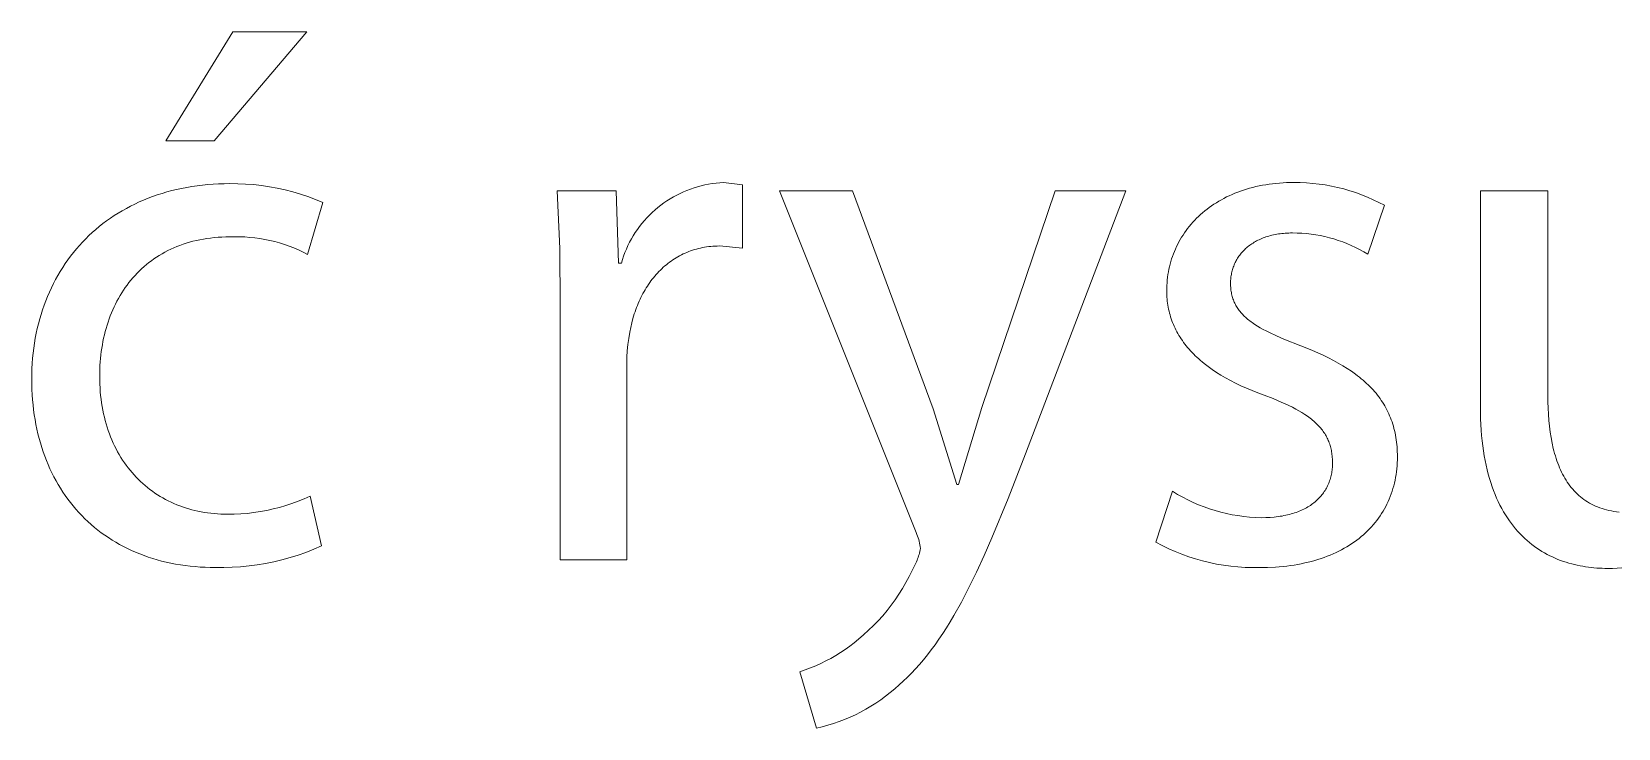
# Model space of a CAD drawing. Header units: millimetres. Extents: x 1102 to 5170, y 19 to 2862.
# Drawn here: x 4186.5 to 4271.3, y 78.7 to 115.9 of the extents above; entities that cross this region are included whole.
import ezdxf

# ---------------------------------------------------------------- set-up
doc = ezdxf.new("R2010")
doc.units = ezdxf.units.MM
doc.header["$MEASUREMENT"] = 0
doc.layers.add('Domyślny', color=7, linetype='Continuous', true_color=0x000000)

msp = doc.modelspace()

# ---------------------------------------------------------------- linework, layer by layer
at = {"layer": 'Domyślny', "color": 18, "lineweight": 15, "true_color": 0x000000}
for p, q in [((4193.663, 110.048), (4197.239, 115.873)), ((4201.195, 115.873), (4196.237, 110.048)), ((4197.239, 115.873), (4201.195, 115.873)), ((4196.237, 110.048), (4193.663, 110.048)), ((4195.332, 107.645), (4195.614, 107.679)), ((4195.614, 107.679), (4195.9, 107.707)), ((4195.9, 107.707), (4196.189, 107.73)), ((4196.189, 107.73), (4196.481, 107.745)), ((4196.481, 107.745), (4196.777, 107.755)), ((4196.777, 107.755), (4197.077, 107.758)), ((4197.077, 107.758), (4197.502, 107.755)), ((4197.502, 107.755), (4197.928, 107.737)), ((4197.928, 107.737), (4198.352, 107.704)), ((4198.352, 107.704), (4198.775, 107.657)), ((4222.274, 107.644), (4222.47, 107.689)), ((4222.47, 107.689), (4222.667, 107.727)), ((4222.667, 107.727), (4222.865, 107.759)), ((4222.865, 107.759), (4223.065, 107.783)), ((4223.065, 107.783), (4223.265, 107.801)), ((4223.265, 107.801), (4223.466, 107.812)), ((4223.466, 107.812), (4224.482, 107.69)), ((4224.482, 107.69), (4224.482, 104.317)), ((4252.261, 107.669), (4252.438, 107.7)), ((4252.438, 107.7), (4252.617, 107.728)), ((4252.617, 107.728), (4252.8, 107.752)), ((4252.8, 107.752), (4252.985, 107.772)), ((4252.985, 107.772), (4253.172, 107.789)), ((4253.172, 107.789), (4253.362, 107.802)), ((4253.362, 107.802), (4253.555, 107.812)), ((4253.555, 107.812), (4253.75, 107.817)), ((4253.75, 107.817), (4253.947, 107.819)), ((4253.947, 107.819), (4254.283, 107.815)), ((4254.283, 107.815), (4254.619, 107.8)), ((4254.619, 107.8), (4254.954, 107.773)), ((4254.954, 107.773), (4255.288, 107.736)), ((4255.288, 107.736), (4255.62, 107.687)), ((4255.62, 107.687), (4255.951, 107.626)), ((4192.238, 106.777), (4192.474, 106.88)), ((4192.474, 106.88), (4192.715, 106.978)), ((4192.715, 106.978), (4192.959, 107.07)), ((4192.959, 107.07), (4193.207, 107.157)), ((4193.207, 107.157), (4193.46, 107.238)), ((4193.46, 107.238), (4193.716, 107.313)), ((4193.716, 107.313), (4193.976, 107.383)), ((4193.976, 107.383), (4194.24, 107.447)), ((4194.24, 107.447), (4194.507, 107.505)), ((4194.507, 107.505), (4194.778, 107.558)), ((4194.778, 107.558), (4195.053, 107.604)), ((4195.053, 107.604), (4195.332, 107.645)), ((4198.775, 107.657), (4199.196, 107.594)), ((4199.196, 107.594), (4199.615, 107.518)), ((4199.615, 107.518), (4200.031, 107.426)), ((4200.031, 107.426), (4200.443, 107.32)), ((4200.443, 107.32), (4200.852, 107.2)), ((4200.852, 107.2), (4201.256, 107.066)), ((4201.256, 107.066), (4201.655, 106.918)), ((4201.655, 106.918), (4202.048, 106.756)), ((4214.711, 104.292), (4214.579, 107.365)), ((4214.579, 107.365), (4217.722, 107.365)), ((4217.722, 107.365), (4217.844, 103.505)), ((4220.276, 106.728), (4220.442, 106.842)), ((4220.442, 106.842), (4220.611, 106.949)), ((4220.611, 106.949), (4220.785, 107.051)), ((4220.785, 107.051), (4220.961, 107.147)), ((4220.961, 107.147), (4221.141, 107.237)), ((4221.141, 107.237), (4221.324, 107.321)), ((4221.324, 107.321), (4221.509, 107.398)), ((4221.509, 107.398), (4221.697, 107.469)), ((4221.697, 107.469), (4221.887, 107.534)), ((4221.887, 107.534), (4222.08, 107.592)), ((4222.08, 107.592), (4222.274, 107.644)), ((4233.726, 89.2), (4226.451, 107.367)), ((4226.451, 107.367), (4230.353, 107.367)), ((4230.353, 107.367), (4234.674, 95.73)), ((4237.275, 95.798), (4241.19, 107.367)), ((4244.97, 107.367), (4239.605, 93.319)), ((4241.19, 107.367), (4244.97, 107.367)), ((4249.932, 106.82), (4250.068, 106.898)), ((4250.068, 106.898), (4250.206, 106.972)), ((4250.206, 106.972), (4250.347, 107.044)), ((4250.347, 107.044), (4250.491, 107.113)), ((4250.491, 107.113), (4250.638, 107.179)), ((4250.638, 107.179), (4250.788, 107.242)), ((4250.788, 107.242), (4250.94, 107.302)), ((4250.94, 107.302), (4251.096, 107.359)), ((4251.096, 107.359), (4251.254, 107.413)), ((4251.254, 107.413), (4251.415, 107.464)), ((4251.415, 107.464), (4251.579, 107.511)), ((4251.579, 107.511), (4251.745, 107.556)), ((4251.745, 107.556), (4251.914, 107.597)), ((4251.914, 107.597), (4252.086, 107.635)), ((4252.086, 107.635), (4252.261, 107.669)), ((4255.951, 107.626), (4256.279, 107.555)), ((4256.279, 107.555), (4256.605, 107.473)), ((4256.605, 107.473), (4256.928, 107.38)), ((4256.928, 107.38), (4257.248, 107.276)), ((4257.248, 107.276), (4257.563, 107.162)), ((4257.563, 107.162), (4257.875, 107.037)), ((4257.875, 107.037), (4258.183, 106.901)), ((4258.183, 106.901), (4258.486, 106.756)), ((4263.909, 95.83), (4263.909, 107.372)), ((4263.909, 107.372), (4267.513, 107.372)), ((4267.513, 107.372), (4267.513, 96.453)), ((4190.7, 105.911), (4190.907, 106.05)), ((4190.907, 106.05), (4191.118, 106.184)), ((4191.118, 106.184), (4191.334, 106.313)), ((4191.334, 106.313), (4191.554, 106.437)), ((4191.554, 106.437), (4191.777, 106.555)), ((4191.777, 106.555), (4192.006, 106.669)), ((4192.006, 106.669), (4192.238, 106.777)), ((4202.048, 106.756), (4201.235, 103.979)), ((4219.37, 105.935), (4219.51, 106.08)), ((4219.51, 106.08), (4219.654, 106.22)), ((4219.654, 106.22), (4219.803, 106.355)), ((4219.803, 106.355), (4219.956, 106.485)), ((4219.956, 106.485), (4220.114, 106.609)), ((4220.114, 106.609), (4220.276, 106.728)), ((4248.744, 105.907), (4248.849, 106.009)), ((4248.849, 106.009), (4248.957, 106.109)), ((4248.957, 106.109), (4249.068, 106.206)), ((4249.068, 106.206), (4249.183, 106.302)), ((4249.183, 106.302), (4249.3, 106.394)), ((4249.3, 106.394), (4249.42, 106.485)), ((4249.42, 106.485), (4249.544, 106.573)), ((4249.544, 106.573), (4249.67, 106.658)), ((4249.67, 106.658), (4249.8, 106.74)), ((4249.8, 106.74), (4249.932, 106.82)), ((4258.783, 106.6), (4257.889, 103.985)), ((4258.486, 106.756), (4258.783, 106.6)), ((4189.554, 104.978), (4189.733, 105.145)), ((4189.733, 105.145), (4189.918, 105.308)), ((4189.918, 105.308), (4190.107, 105.466)), ((4190.107, 105.466), (4190.3, 105.619)), ((4190.3, 105.619), (4190.498, 105.768)), ((4190.498, 105.768), (4190.7, 105.911)), ((4218.644, 104.975), (4218.751, 105.145)), ((4218.751, 105.145), (4218.864, 105.311)), ((4218.864, 105.311), (4218.983, 105.474)), ((4218.983, 105.474), (4219.106, 105.632)), ((4219.106, 105.632), (4219.236, 105.786)), ((4219.236, 105.786), (4219.37, 105.935)), ((4248.019, 105.013), (4248.098, 105.132)), ((4248.098, 105.132), (4248.18, 105.249)), ((4248.18, 105.249), (4248.266, 105.364)), ((4248.266, 105.364), (4248.355, 105.476)), ((4248.355, 105.476), (4248.448, 105.587)), ((4248.448, 105.587), (4248.543, 105.696)), ((4248.543, 105.696), (4248.642, 105.802)), ((4248.642, 105.802), (4248.744, 105.907)), ((4188.882, 104.266), (4189.043, 104.45)), ((4189.043, 104.45), (4189.208, 104.631)), ((4189.208, 104.631), (4189.379, 104.807)), ((4189.379, 104.807), (4189.554, 104.978)), ((4194.082, 104.327), (4193.922, 104.254)), ((4194.245, 104.395), (4194.082, 104.327)), ((4194.412, 104.46), (4194.245, 104.395)), ((4194.582, 104.521), (4194.412, 104.46)), ((4194.755, 104.578), (4194.582, 104.521)), ((4194.931, 104.63), (4194.755, 104.578)), ((4195.111, 104.678), (4194.931, 104.63)), ((4195.293, 104.722), (4195.111, 104.678)), ((4195.479, 104.762), (4195.293, 104.722)), ((4195.668, 104.797), (4195.479, 104.762)), ((4195.86, 104.827), (4195.668, 104.797)), ((4196.055, 104.853), (4195.86, 104.827)), ((4196.253, 104.875), (4196.055, 104.853)), ((4196.454, 104.892), (4196.253, 104.875)), ((4196.659, 104.904), (4196.454, 104.892)), ((4196.866, 104.911), (4196.659, 104.904)), ((4197.077, 104.913), (4196.866, 104.911)), ((4197.346, 104.92), (4197.077, 104.913)), ((4197.616, 104.919), (4197.346, 104.92)), ((4197.885, 104.908), (4197.616, 104.919)), ((4198.154, 104.888), (4197.885, 104.908)), ((4198.422, 104.86), (4198.154, 104.888)), ((4198.689, 104.823), (4198.422, 104.86)), ((4198.954, 104.777), (4198.689, 104.823)), ((4199.218, 104.722), (4198.954, 104.777)), ((4199.48, 104.659), (4199.218, 104.722)), ((4199.74, 104.587), (4199.48, 104.659)), ((4199.997, 104.506), (4199.74, 104.587)), ((4200.251, 104.417), (4199.997, 104.506)), ((4200.503, 104.32), (4200.251, 104.417)), ((4200.751, 104.214), (4200.503, 104.32)), ((4214.742, 101.215), (4214.711, 104.292)), ((4218.275, 104.261), (4218.358, 104.444)), ((4218.358, 104.444), (4218.447, 104.625)), ((4218.447, 104.625), (4218.543, 104.801)), ((4218.543, 104.801), (4218.644, 104.975)), ((4222.124, 104.291), (4222.017, 104.263)), ((4222.231, 104.316), (4222.124, 104.291)), ((4222.339, 104.339), (4222.231, 104.316)), ((4222.449, 104.359), (4222.339, 104.339)), ((4222.56, 104.377), (4222.449, 104.359)), ((4222.672, 104.391), (4222.56, 104.377)), ((4222.785, 104.404), (4222.672, 104.391)), ((4222.899, 104.413), (4222.785, 104.404)), ((4223.015, 104.42), (4222.899, 104.413)), ((4223.131, 104.424), (4223.015, 104.42)), ((4223.249, 104.426), (4223.131, 104.424)), ((4224.482, 104.317), (4223.249, 104.426)), ((4247.613, 104.264), (4247.672, 104.393)), ((4247.672, 104.393), (4247.735, 104.521)), ((4247.735, 104.521), (4247.801, 104.647)), ((4247.801, 104.647), (4247.87, 104.771)), ((4247.87, 104.771), (4247.943, 104.893)), ((4247.943, 104.893), (4248.019, 105.013)), ((4251.364, 104.285), (4251.314, 104.237)), ((4251.416, 104.331), (4251.364, 104.285)), ((4251.469, 104.376), (4251.416, 104.331)), ((4251.524, 104.42), (4251.469, 104.376)), ((4251.58, 104.463), (4251.524, 104.42)), ((4251.638, 104.505), (4251.58, 104.463)), ((4251.698, 104.546), (4251.638, 104.505)), ((4251.759, 104.585), (4251.698, 104.546)), ((4251.821, 104.623), (4251.759, 104.585)), ((4251.885, 104.66), (4251.821, 104.623)), ((4251.951, 104.696), (4251.885, 104.66)), ((4252.018, 104.731), (4251.951, 104.696)), ((4252.087, 104.764), (4252.018, 104.731)), ((4252.157, 104.796), (4252.087, 104.764)), ((4252.228, 104.826), (4252.157, 104.796)), ((4252.302, 104.856), (4252.228, 104.826)), ((4252.376, 104.884), (4252.302, 104.856)), ((4252.452, 104.91), (4252.376, 104.884)), ((4252.53, 104.935), (4252.452, 104.91)), ((4252.609, 104.959), (4252.53, 104.935)), ((4252.689, 104.981), (4252.609, 104.959)), ((4252.771, 105.001), (4252.689, 104.981)), ((4252.854, 105.02), (4252.771, 105.001)), ((4252.939, 105.038), (4252.854, 105.02)), ((4253.026, 105.054), (4252.939, 105.038)), ((4253.113, 105.068), (4253.026, 105.054)), ((4253.202, 105.081), (4253.113, 105.068)), ((4253.293, 105.092), (4253.202, 105.081)), ((4253.385, 105.101), (4253.293, 105.092)), ((4253.478, 105.109), (4253.385, 105.101)), ((4253.573, 105.115), (4253.478, 105.109)), ((4253.669, 105.12), (4253.573, 105.115)), ((4253.767, 105.122), (4253.669, 105.12)), ((4253.866, 105.123), (4253.767, 105.122)), ((4254.115, 105.12), (4253.866, 105.123)), ((4254.364, 105.109), (4254.115, 105.12)), ((4254.612, 105.09), (4254.364, 105.109)), ((4254.86, 105.062), (4254.612, 105.09)), ((4255.107, 105.026), (4254.86, 105.062)), ((4255.352, 104.982), (4255.107, 105.026)), ((4255.596, 104.93), (4255.352, 104.982)), ((4255.838, 104.87), (4255.596, 104.93)), ((4256.077, 104.803), (4255.838, 104.87)), ((4256.315, 104.727), (4256.077, 104.803)), ((4256.55, 104.644), (4256.315, 104.727)), ((4256.781, 104.552), (4256.55, 104.644)), ((4257.01, 104.454), (4256.781, 104.552)), ((4257.236, 104.348), (4257.01, 104.454)), ((4257.457, 104.234), (4257.236, 104.348)), ((4188.151, 103.279), (4188.287, 103.485)), ((4188.287, 103.485), (4188.429, 103.686)), ((4188.429, 103.686), (4188.575, 103.883)), ((4188.575, 103.883), (4188.726, 104.077)), ((4188.726, 104.077), (4188.882, 104.266)), ((4192.755, 103.537), (4192.624, 103.431)), ((4192.889, 103.639), (4192.755, 103.537)), ((4193.027, 103.738), (4192.889, 103.639)), ((4193.168, 103.833), (4193.027, 103.738)), ((4193.312, 103.924), (4193.168, 103.833)), ((4193.46, 104.012), (4193.312, 103.924)), ((4193.611, 104.097), (4193.46, 104.012)), ((4193.764, 104.177), (4193.611, 104.097)), ((4193.922, 104.254), (4193.764, 104.177)), ((4200.995, 104.1), (4200.751, 104.214)), ((4201.235, 103.979), (4200.995, 104.1)), ((4217.844, 103.505), (4218.006, 103.505)), ((4218.006, 103.505), (4218.064, 103.697)), ((4218.064, 103.697), (4218.128, 103.888)), ((4218.128, 103.888), (4218.198, 104.076)), ((4218.198, 104.076), (4218.275, 104.261)), ((4220.493, 103.494), (4220.41, 103.427)), ((4220.578, 103.559), (4220.493, 103.494)), ((4220.665, 103.622), (4220.578, 103.559)), ((4220.753, 103.683), (4220.665, 103.622)), ((4220.842, 103.741), (4220.753, 103.683)), ((4220.933, 103.797), (4220.842, 103.741)), ((4221.025, 103.851), (4220.933, 103.797)), ((4221.118, 103.903), (4221.025, 103.851)), ((4221.213, 103.953), (4221.118, 103.903)), ((4221.309, 104), (4221.213, 103.953)), ((4221.407, 104.045), (4221.309, 104)), ((4221.505, 104.087), (4221.407, 104.045)), ((4221.605, 104.127), (4221.505, 104.087)), ((4221.706, 104.165), (4221.605, 104.127)), ((4221.809, 104.2), (4221.706, 104.165)), ((4221.913, 104.233), (4221.809, 104.2)), ((4222.017, 104.263), (4221.913, 104.233)), ((4247.296, 103.321), (4247.331, 103.459)), ((4247.331, 103.459), (4247.369, 103.597)), ((4247.369, 103.597), (4247.411, 103.733)), ((4247.411, 103.733), (4247.456, 103.868)), ((4247.456, 103.868), (4247.505, 104.002)), ((4247.505, 104.002), (4247.557, 104.134)), ((4247.557, 104.134), (4247.613, 104.264)), ((4250.778, 103.477), (4250.752, 103.417)), ((4250.806, 103.537), (4250.778, 103.477)), ((4250.835, 103.596), (4250.806, 103.537)), ((4250.866, 103.654), (4250.835, 103.596)), ((4250.899, 103.711), (4250.866, 103.654)), ((4250.933, 103.768), (4250.899, 103.711)), ((4250.969, 103.824), (4250.933, 103.768)), ((4251.006, 103.879), (4250.969, 103.824)), ((4251.046, 103.933), (4251.006, 103.879)), ((4251.086, 103.986), (4251.046, 103.933)), ((4251.129, 104.038), (4251.086, 103.986)), ((4251.173, 104.089), (4251.129, 104.038)), ((4251.218, 104.14), (4251.173, 104.089)), ((4251.265, 104.189), (4251.218, 104.14)), ((4251.314, 104.237), (4251.265, 104.189)), ((4257.675, 104.113), (4257.457, 104.234)), ((4257.889, 103.985), (4257.675, 104.113)), ((4187.657, 102.419), (4187.773, 102.64)), ((4187.773, 102.64), (4187.894, 102.857)), ((4187.894, 102.857), (4188.02, 103.07)), ((4188.02, 103.07), (4188.151, 103.279)), ((4191.797, 102.601), (4191.692, 102.47)), ((4191.905, 102.729), (4191.797, 102.601)), ((4192.017, 102.854), (4191.905, 102.729)), ((4192.131, 102.976), (4192.017, 102.854)), ((4192.25, 103.094), (4192.131, 102.976)), ((4192.371, 103.21), (4192.25, 103.094)), ((4192.496, 103.322), (4192.371, 103.21)), ((4192.624, 103.431), (4192.496, 103.322)), ((4219.653, 102.647), (4219.586, 102.558)), ((4219.722, 102.733), (4219.653, 102.647)), ((4219.793, 102.818), (4219.722, 102.733)), ((4219.864, 102.901), (4219.793, 102.818)), ((4219.938, 102.982), (4219.864, 102.901)), ((4220.013, 103.062), (4219.938, 102.982)), ((4220.089, 103.139), (4220.013, 103.062)), ((4220.167, 103.214), (4220.089, 103.139)), ((4220.246, 103.287), (4220.167, 103.214)), ((4220.327, 103.358), (4220.246, 103.287)), ((4220.41, 103.427), (4220.327, 103.358)), ((4247.164, 102.463), (4247.177, 102.609)), ((4247.177, 102.609), (4247.193, 102.753)), ((4247.193, 102.753), (4247.214, 102.897)), ((4247.214, 102.897), (4247.237, 103.039)), ((4247.237, 103.039), (4247.265, 103.18)), ((4247.265, 103.18), (4247.296, 103.321)), ((4250.568, 102.645), (4250.564, 102.577)), ((4250.574, 102.712), (4250.568, 102.645)), ((4250.582, 102.779), (4250.574, 102.712)), ((4250.591, 102.845), (4250.582, 102.779)), ((4250.603, 102.911), (4250.591, 102.845)), ((4250.615, 102.976), (4250.603, 102.911)), ((4250.63, 103.041), (4250.615, 102.976)), ((4250.646, 103.105), (4250.63, 103.041)), ((4250.664, 103.169), (4250.646, 103.105)), ((4250.683, 103.232), (4250.664, 103.169)), ((4250.704, 103.294), (4250.683, 103.232)), ((4250.727, 103.356), (4250.704, 103.294)), ((4250.752, 103.417), (4250.727, 103.356)), ((4187.341, 101.735), (4187.441, 101.967)), ((4187.441, 101.967), (4187.547, 102.195)), ((4187.547, 102.195), (4187.657, 102.419)), ((4191.218, 101.774), (4191.133, 101.627)), ((4191.306, 101.919), (4191.218, 101.774)), ((4191.397, 102.061), (4191.306, 101.919)), ((4191.492, 102.2), (4191.397, 102.061)), ((4191.591, 102.337), (4191.492, 102.2)), ((4191.692, 102.47), (4191.591, 102.337)), ((4219.107, 101.786), (4219.054, 101.682)), ((4219.161, 101.889), (4219.107, 101.786)), ((4219.217, 101.99), (4219.161, 101.889)), ((4219.274, 102.089), (4219.217, 101.99)), ((4219.333, 102.186), (4219.274, 102.089)), ((4219.394, 102.282), (4219.333, 102.186)), ((4219.457, 102.376), (4219.394, 102.282)), ((4219.521, 102.468), (4219.457, 102.376)), ((4219.586, 102.558), (4219.521, 102.468)), ((4247.147, 102.021), (4247.149, 102.169)), ((4247.148, 101.911), (4247.147, 102.021)), ((4247.152, 101.801), (4247.148, 101.911)), ((4247.149, 102.169), (4247.154, 102.317)), ((4247.158, 101.692), (4247.152, 101.801)), ((4247.154, 102.317), (4247.164, 102.463)), ((4250.564, 102.577), (4250.561, 102.509)), ((4250.561, 102.509), (4250.561, 102.441)), ((4250.561, 102.441), (4250.561, 102.365)), ((4250.561, 102.365), (4250.564, 102.29)), ((4250.564, 102.29), (4250.568, 102.216)), ((4250.568, 102.216), (4250.574, 102.144)), ((4250.574, 102.144), (4250.582, 102.073)), ((4250.582, 102.073), (4250.592, 102.003)), ((4250.592, 102.003), (4250.603, 101.934)), ((4250.603, 101.934), (4250.616, 101.867)), ((4250.616, 101.867), (4250.631, 101.8)), ((4250.631, 101.8), (4250.648, 101.735)), ((4186.995, 100.775), (4187.074, 101.02)), ((4187.074, 101.02), (4187.158, 101.262)), ((4187.158, 101.262), (4187.247, 101.5)), ((4187.247, 101.5), (4187.341, 101.735)), ((4190.828, 101.014), (4190.76, 100.855)), ((4190.899, 101.171), (4190.828, 101.014)), ((4190.974, 101.325), (4190.899, 101.171)), ((4191.052, 101.478), (4190.974, 101.325)), ((4191.133, 101.627), (4191.052, 101.478)), ((4214.742, 87.655), (4214.742, 101.215)), ((4218.735, 100.912), (4218.696, 100.796)), ((4218.775, 101.026), (4218.735, 100.912)), ((4218.817, 101.139), (4218.775, 101.026)), ((4218.861, 101.251), (4218.817, 101.139)), ((4218.907, 101.361), (4218.861, 101.251)), ((4218.954, 101.47), (4218.907, 101.361)), ((4219.003, 101.577), (4218.954, 101.47)), ((4219.054, 101.682), (4219.003, 101.577)), ((4247.166, 101.584), (4247.158, 101.692)), ((4247.177, 101.476), (4247.166, 101.584)), ((4247.191, 101.369), (4247.177, 101.476)), ((4247.207, 101.263), (4247.191, 101.369)), ((4247.225, 101.157), (4247.207, 101.263)), ((4247.246, 101.052), (4247.225, 101.157)), ((4247.27, 100.947), (4247.246, 101.052)), ((4247.295, 100.843), (4247.27, 100.947)), ((4250.648, 101.735), (4250.666, 101.67)), ((4250.666, 101.67), (4250.686, 101.607)), ((4250.686, 101.607), (4250.708, 101.545)), ((4250.708, 101.545), (4250.732, 101.484)), ((4250.732, 101.484), (4250.758, 101.423)), ((4250.758, 101.423), (4250.785, 101.364)), ((4250.785, 101.364), (4250.814, 101.305)), ((4250.814, 101.305), (4250.845, 101.248)), ((4250.845, 101.248), (4250.878, 101.191)), ((4250.878, 101.191), (4250.912, 101.135)), ((4250.912, 101.135), (4250.949, 101.08)), ((4250.949, 101.08), (4250.987, 101.026)), ((4250.987, 101.026), (4251.027, 100.972)), ((4251.027, 100.972), (4251.069, 100.919)), ((4251.069, 100.919), (4251.113, 100.867)), ((4186.794, 100.02), (4186.856, 100.274)), ((4186.856, 100.274), (4186.923, 100.526)), ((4186.923, 100.526), (4186.995, 100.775)), ((4190.523, 100.196), (4190.472, 100.027)), ((4190.577, 100.364), (4190.523, 100.196)), ((4190.634, 100.53), (4190.577, 100.364)), ((4190.695, 100.693), (4190.634, 100.53)), ((4190.76, 100.855), (4190.695, 100.693)), ((4218.503, 100.071), (4218.453, 99.82)), ((4218.56, 100.318), (4218.503, 100.071)), ((4218.624, 100.559), (4218.56, 100.318)), ((4218.696, 100.796), (4218.624, 100.559)), ((4247.324, 100.74), (4247.295, 100.843)), ((4247.355, 100.637), (4247.324, 100.74)), ((4247.388, 100.536), (4247.355, 100.637)), ((4247.424, 100.434), (4247.388, 100.536)), ((4247.462, 100.334), (4247.424, 100.434)), ((4247.503, 100.234), (4247.462, 100.334)), ((4247.547, 100.135), (4247.503, 100.234)), ((4247.593, 100.037), (4247.547, 100.135)), ((4251.113, 100.867), (4251.159, 100.816)), ((4251.159, 100.816), (4251.206, 100.765)), ((4251.206, 100.765), (4251.255, 100.714)), ((4251.255, 100.714), (4251.307, 100.665)), ((4251.307, 100.665), (4251.36, 100.616)), ((4251.36, 100.616), (4251.415, 100.567)), ((4251.415, 100.567), (4251.472, 100.519)), ((4251.472, 100.519), (4251.53, 100.472)), ((4251.53, 100.472), (4251.591, 100.425)), ((4251.591, 100.425), (4251.653, 100.378)), ((4251.653, 100.378), (4251.718, 100.332)), ((4251.718, 100.332), (4251.852, 100.24)), ((4251.852, 100.24), (4251.995, 100.15)), ((4251.995, 100.15), (4252.144, 100.061)), ((4252.144, 100.061), (4252.302, 99.973)), ((4186.605, 98.971), (4186.643, 99.237)), ((4186.643, 99.237), (4186.688, 99.501)), ((4186.688, 99.501), (4186.738, 99.762)), ((4186.738, 99.762), (4186.794, 100.02)), ((4190.303, 99.329), (4190.27, 99.151)), ((4190.34, 99.506), (4190.303, 99.329)), ((4190.381, 99.682), (4190.34, 99.506)), ((4190.425, 99.855), (4190.381, 99.682)), ((4190.472, 100.027), (4190.425, 99.855)), ((4218.398, 99.489), (4218.355, 99.157)), ((4218.453, 99.82), (4218.398, 99.489)), ((4247.641, 99.939), (4247.593, 100.037)), ((4247.692, 99.842), (4247.641, 99.939)), ((4247.746, 99.746), (4247.692, 99.842)), ((4247.802, 99.651), (4247.746, 99.746)), ((4247.86, 99.556), (4247.802, 99.651)), ((4247.922, 99.462), (4247.86, 99.556)), ((4247.985, 99.369), (4247.922, 99.462)), ((4248.052, 99.276), (4247.985, 99.369)), ((4248.121, 99.185), (4248.052, 99.276)), ((4252.302, 99.973), (4252.468, 99.886)), ((4252.468, 99.886), (4252.641, 99.799)), ((4252.641, 99.799), (4253.011, 99.626)), ((4253.011, 99.626), (4253.413, 99.452)), ((4253.413, 99.452), (4254.313, 99.095)), ((4186.524, 98.154), (4186.545, 98.429)), ((4186.545, 98.429), (4186.572, 98.701)), ((4186.572, 98.701), (4186.605, 98.971)), ((4190.171, 98.42), (4190.155, 98.234)), ((4190.191, 98.605), (4190.171, 98.42)), ((4190.214, 98.788), (4190.191, 98.605)), ((4190.24, 98.97), (4190.214, 98.788)), ((4190.27, 99.151), (4190.24, 98.97)), ((4218.301, 98.489), (4218.291, 98.154)), ((4218.322, 98.823), (4218.301, 98.489)), ((4218.355, 99.157), (4218.322, 98.823)), ((4248.192, 99.094), (4248.121, 99.185)), ((4248.266, 99.004), (4248.192, 99.094)), ((4248.343, 98.914), (4248.266, 99.004)), ((4248.422, 98.826), (4248.343, 98.914)), ((4248.504, 98.738), (4248.422, 98.826)), ((4248.588, 98.651), (4248.504, 98.738)), ((4248.675, 98.565), (4248.588, 98.651)), ((4248.765, 98.48), (4248.675, 98.565)), ((4248.857, 98.395), (4248.765, 98.48)), ((4248.952, 98.312), (4248.857, 98.395)), ((4254.313, 99.095), (4254.628, 98.972)), ((4254.628, 98.972), (4254.934, 98.846)), ((4254.934, 98.846), (4255.229, 98.718)), ((4255.229, 98.718), (4255.515, 98.587)), ((4255.515, 98.587), (4255.791, 98.453)), ((4255.791, 98.453), (4256.057, 98.315)), ((4186.497, 97.314), (4186.5, 97.596)), ((4186.5, 97.596), (4186.509, 97.876)), ((4186.509, 97.876), (4186.524, 98.154)), ((4190.129, 97.667), (4190.127, 97.476)), ((4190.134, 97.857), (4190.129, 97.667)), ((4190.143, 98.046), (4190.134, 97.857)), ((4190.155, 98.234), (4190.143, 98.046)), ((4218.291, 98.154), (4218.291, 87.655)), ((4249.049, 98.229), (4248.952, 98.312)), ((4249.149, 98.147), (4249.049, 98.229)), ((4249.357, 97.986), (4249.149, 98.147)), ((4249.575, 97.828), (4249.357, 97.986)), ((4249.805, 97.674), (4249.575, 97.828)), ((4250.044, 97.523), (4249.805, 97.674)), ((4250.295, 97.376), (4250.044, 97.523)), ((4256.057, 98.315), (4256.313, 98.175)), ((4256.313, 98.175), (4256.56, 98.031)), ((4256.56, 98.031), (4256.796, 97.883)), ((4256.796, 97.883), (4257.023, 97.732)), ((4257.023, 97.732), (4257.239, 97.577)), ((4257.239, 97.577), (4257.344, 97.498)), ((4257.344, 97.498), (4257.446, 97.418)), ((4186.499, 97.033), (4186.497, 97.314)), ((4186.508, 96.754), (4186.499, 97.033)), ((4186.522, 96.479), (4186.508, 96.754)), ((4190.127, 97.476), (4190.129, 97.263)), ((4190.129, 97.263), (4190.136, 97.053)), ((4190.136, 97.053), (4190.146, 96.846)), ((4190.146, 96.846), (4190.161, 96.641)), ((4250.556, 97.233), (4250.295, 97.376)), ((4250.827, 97.093), (4250.556, 97.233)), ((4251.11, 96.958), (4250.827, 97.093)), ((4251.403, 96.826), (4251.11, 96.958)), ((4251.708, 96.698), (4251.403, 96.826)), ((4252.023, 96.574), (4251.708, 96.698)), ((4257.446, 97.418), (4257.546, 97.337)), ((4257.546, 97.337), (4257.643, 97.254)), ((4257.643, 97.254), (4257.738, 97.171)), ((4257.738, 97.171), (4257.83, 97.087)), ((4257.83, 97.087), (4257.92, 97.001)), ((4257.92, 97.001), (4258.007, 96.915)), ((4258.007, 96.915), (4258.092, 96.827)), ((4258.092, 96.827), (4258.174, 96.738)), ((4258.174, 96.738), (4258.254, 96.648)), ((4186.541, 96.207), (4186.522, 96.479)), ((4186.566, 95.938), (4186.541, 96.207)), ((4186.597, 95.672), (4186.566, 95.938)), ((4190.161, 96.641), (4190.18, 96.439)), ((4190.18, 96.439), (4190.203, 96.239)), ((4190.203, 96.239), (4190.23, 96.042)), ((4190.23, 96.042), (4190.261, 95.848)), ((4190.261, 95.848), (4190.295, 95.657)), ((4252.349, 96.453), (4252.023, 96.574)), ((4252.827, 96.271), (4252.349, 96.453)), ((4253.268, 96.087), (4252.827, 96.271)), ((4253.475, 95.995), (4253.268, 96.087)), ((4253.672, 95.902), (4253.475, 95.995)), ((4253.861, 95.809), (4253.672, 95.902)), ((4254.04, 95.715), (4253.861, 95.809)), ((4258.254, 96.648), (4258.331, 96.556)), ((4258.331, 96.556), (4258.405, 96.464)), ((4258.405, 96.464), (4258.478, 96.37)), ((4258.478, 96.37), (4258.547, 96.275)), ((4258.547, 96.275), (4258.615, 96.179)), ((4258.615, 96.179), (4258.679, 96.081)), ((4258.679, 96.081), (4258.741, 95.982)), ((4258.741, 95.982), (4258.801, 95.882)), ((4258.801, 95.882), (4258.858, 95.78)), ((4263.92, 95.198), (4263.909, 95.83)), ((4267.513, 96.453), (4267.516, 96.106)), ((4267.516, 96.106), (4267.527, 95.767)), ((4186.633, 95.41), (4186.597, 95.672)), ((4186.674, 95.15), (4186.633, 95.41)), ((4186.721, 94.894), (4186.674, 95.15)), ((4190.295, 95.657), (4190.334, 95.468)), ((4190.334, 95.468), (4190.377, 95.283)), ((4190.377, 95.283), (4190.423, 95.1)), ((4190.423, 95.1), (4190.473, 94.92)), ((4234.674, 95.73), (4235.934, 91.68)), ((4236.015, 91.68), (4237.275, 95.798)), ((4254.211, 95.619), (4254.04, 95.715)), ((4254.374, 95.523), (4254.211, 95.619)), ((4254.527, 95.425), (4254.374, 95.523)), ((4254.673, 95.326), (4254.527, 95.425)), ((4254.742, 95.276), (4254.673, 95.326)), ((4254.81, 95.225), (4254.742, 95.276)), ((4254.876, 95.174), (4254.81, 95.225)), ((4254.939, 95.123), (4254.876, 95.174)), ((4255.001, 95.071), (4254.939, 95.123)), ((4255.06, 95.019), (4255.001, 95.071)), ((4255.118, 94.966), (4255.06, 95.019)), ((4255.173, 94.912), (4255.118, 94.966)), ((4258.858, 95.78), (4258.913, 95.677)), ((4258.913, 95.677), (4258.965, 95.572)), ((4258.965, 95.572), (4259.014, 95.467)), ((4259.014, 95.467), (4259.061, 95.359)), ((4259.061, 95.359), (4259.106, 95.25)), ((4259.106, 95.25), (4259.148, 95.14)), ((4259.148, 95.14), (4259.187, 95.029)), ((4259.187, 95.029), (4259.224, 94.915)), ((4263.934, 94.893), (4263.92, 95.198)), ((4267.527, 95.767), (4267.544, 95.435)), ((4267.544, 95.435), (4267.568, 95.11)), ((4267.568, 95.11), (4267.6, 94.794)), ((4186.773, 94.642), (4186.721, 94.894)), ((4186.83, 94.392), (4186.773, 94.642)), ((4186.892, 94.146), (4186.83, 94.392)), ((4186.96, 93.904), (4186.892, 94.146)), ((4190.473, 94.92), (4190.527, 94.742)), ((4190.527, 94.742), (4190.584, 94.568)), ((4190.584, 94.568), (4190.646, 94.397)), ((4190.646, 94.397), (4190.71, 94.228)), ((4190.71, 94.228), (4190.778, 94.063)), ((4255.227, 94.859), (4255.173, 94.912)), ((4255.279, 94.804), (4255.227, 94.859)), ((4255.328, 94.749), (4255.279, 94.804)), ((4255.376, 94.693), (4255.328, 94.749)), ((4255.422, 94.637), (4255.376, 94.693)), ((4255.466, 94.58), (4255.422, 94.637)), ((4255.509, 94.523), (4255.466, 94.58)), ((4255.549, 94.465), (4255.509, 94.523)), ((4255.588, 94.406), (4255.549, 94.465)), ((4255.625, 94.346), (4255.588, 94.406)), ((4255.66, 94.286), (4255.625, 94.346)), ((4255.693, 94.225), (4255.66, 94.286)), ((4255.724, 94.163), (4255.693, 94.225)), ((4255.754, 94.101), (4255.724, 94.163)), ((4259.224, 94.915), (4259.259, 94.801)), ((4259.259, 94.801), (4259.291, 94.684)), ((4259.291, 94.684), (4259.32, 94.566)), ((4259.32, 94.566), (4259.347, 94.447)), ((4259.347, 94.447), (4259.371, 94.326)), ((4259.371, 94.326), (4259.393, 94.203)), ((4259.393, 94.203), (4259.412, 94.079)), ((4263.952, 94.595), (4263.934, 94.893)), ((4263.975, 94.304), (4263.952, 94.595)), ((4264.004, 94.021), (4263.975, 94.304)), ((4267.6, 94.794), (4267.639, 94.486)), ((4267.639, 94.486), (4267.686, 94.187)), ((4267.686, 94.187), (4267.742, 93.896)), ((4187.032, 93.665), (4186.96, 93.904)), ((4187.11, 93.429), (4187.032, 93.665)), ((4187.193, 93.198), (4187.11, 93.429)), ((4190.778, 94.063), (4190.85, 93.9)), ((4190.85, 93.9), (4190.925, 93.741)), ((4190.925, 93.741), (4191.004, 93.585)), ((4191.004, 93.585), (4191.086, 93.431)), ((4191.086, 93.431), (4191.171, 93.281)), ((4191.171, 93.281), (4191.259, 93.134)), ((4239.605, 93.319), (4238.676, 90.934)), ((4255.782, 94.037), (4255.754, 94.101)), ((4255.808, 93.973), (4255.782, 94.037)), ((4255.833, 93.908), (4255.808, 93.973)), ((4255.856, 93.842), (4255.833, 93.908)), ((4255.877, 93.776), (4255.856, 93.842)), ((4255.896, 93.708), (4255.877, 93.776)), ((4255.914, 93.64), (4255.896, 93.708)), ((4255.93, 93.57), (4255.914, 93.64)), ((4255.945, 93.5), (4255.93, 93.57)), ((4255.958, 93.429), (4255.945, 93.5)), ((4255.969, 93.357), (4255.958, 93.429)), ((4255.979, 93.284), (4255.969, 93.357)), ((4255.988, 93.209), (4255.979, 93.284)), ((4259.412, 94.079), (4259.428, 93.953)), ((4259.428, 93.953), (4259.442, 93.825)), ((4259.442, 93.825), (4259.454, 93.696)), ((4259.454, 93.696), (4259.463, 93.565)), ((4259.463, 93.565), (4259.469, 93.432)), ((4259.469, 93.432), (4259.473, 93.298)), ((4259.473, 93.298), (4259.474, 93.162)), ((4264.037, 93.745), (4264.004, 94.021)), ((4264.075, 93.476), (4264.037, 93.745)), ((4264.118, 93.214), (4264.075, 93.476)), ((4267.742, 93.896), (4267.805, 93.614)), ((4267.805, 93.614), (4267.839, 93.477)), ((4267.839, 93.477), (4267.876, 93.342)), ((4267.876, 93.342), (4267.915, 93.209)), ((4187.281, 92.97), (4187.193, 93.198)), ((4187.374, 92.745), (4187.281, 92.97)), ((4187.471, 92.525), (4187.374, 92.745)), ((4187.574, 92.308), (4187.471, 92.525)), ((4191.259, 93.134), (4191.351, 92.99)), ((4191.351, 92.99), (4191.446, 92.849)), ((4191.446, 92.849), (4191.544, 92.712)), ((4191.544, 92.712), (4191.645, 92.577)), ((4191.645, 92.577), (4191.749, 92.446)), ((4191.749, 92.446), (4191.856, 92.318)), ((4255.974, 92.375), (4255.984, 92.449)), ((4255.984, 92.449), (4255.992, 92.522)), ((4255.994, 93.134), (4255.988, 93.209)), ((4255.992, 92.522), (4255.998, 92.597)), ((4256, 93.058), (4255.994, 93.134)), ((4255.998, 92.597), (4256.003, 92.672)), ((4256.003, 92.981), (4256, 93.058)), ((4256.006, 92.902), (4256.003, 92.981)), ((4256.003, 92.672), (4256.005, 92.747)), ((4256.005, 92.747), (4256.006, 92.823)), ((4256.006, 92.823), (4256.006, 92.902)), ((4259.443, 92.524), (4259.425, 92.368)), ((4259.457, 92.681), (4259.443, 92.524)), ((4259.466, 92.839), (4259.457, 92.681)), ((4259.472, 93), (4259.466, 92.839)), ((4259.474, 93.162), (4259.472, 93)), ((4264.165, 92.959), (4264.118, 93.214)), ((4264.216, 92.71), (4264.165, 92.959)), ((4264.272, 92.468), (4264.216, 92.71)), ((4264.333, 92.233), (4264.272, 92.468)), ((4267.915, 93.209), (4267.956, 93.079)), ((4267.956, 93.079), (4267.999, 92.951)), ((4267.999, 92.951), (4268.044, 92.826)), ((4268.044, 92.826), (4268.092, 92.703)), ((4268.092, 92.703), (4268.142, 92.583)), ((4268.142, 92.583), (4268.194, 92.465)), ((4268.194, 92.465), (4268.248, 92.35)), ((4187.681, 92.095), (4187.574, 92.308)), ((4187.794, 91.886), (4187.681, 92.095)), ((4187.911, 91.681), (4187.794, 91.886)), ((4188.033, 91.48), (4187.911, 91.681)), ((4191.856, 92.318), (4191.967, 92.194)), ((4191.967, 92.194), (4192.08, 92.073)), ((4192.08, 92.073), (4192.195, 91.955)), ((4192.195, 91.955), (4192.314, 91.84)), ((4192.314, 91.84), (4192.436, 91.729)), ((4192.436, 91.729), (4192.56, 91.622)), ((4192.56, 91.622), (4192.687, 91.517)), ((4235.934, 91.68), (4236.015, 91.68)), ((4255.714, 91.553), (4255.745, 91.617)), ((4255.745, 91.617), (4255.775, 91.682)), ((4255.775, 91.682), (4255.803, 91.748)), ((4255.803, 91.748), (4255.83, 91.815)), ((4255.83, 91.815), (4255.854, 91.882)), ((4255.854, 91.882), (4255.877, 91.95)), ((4255.877, 91.95), (4255.898, 92.02)), ((4255.898, 92.02), (4255.916, 92.089)), ((4255.916, 92.089), (4255.934, 92.16)), ((4255.934, 92.16), (4255.949, 92.231)), ((4255.949, 92.231), (4255.962, 92.303)), ((4255.962, 92.303), (4255.974, 92.375)), ((4259.28, 91.616), (4259.239, 91.471)), ((4259.316, 91.763), (4259.28, 91.616)), ((4259.349, 91.912), (4259.316, 91.763)), ((4259.378, 92.062), (4259.349, 91.912)), ((4259.404, 92.214), (4259.378, 92.062)), ((4259.425, 92.368), (4259.404, 92.214)), ((4264.397, 92.005), (4264.333, 92.233)), ((4264.465, 91.783), (4264.397, 92.005)), ((4264.538, 91.567), (4264.465, 91.783)), ((4264.614, 91.358), (4264.538, 91.567)), ((4268.248, 92.35), (4268.305, 92.237)), ((4268.305, 92.237), (4268.363, 92.127)), ((4268.363, 92.127), (4268.425, 92.02)), ((4268.425, 92.02), (4268.488, 91.915)), ((4268.488, 91.915), (4268.554, 91.813)), ((4268.554, 91.813), (4268.623, 91.714)), ((4268.623, 91.714), (4268.693, 91.618)), ((4268.693, 91.618), (4268.767, 91.525)), ((4188.159, 91.283), (4188.033, 91.48)), ((4188.29, 91.09), (4188.159, 91.283)), ((4188.426, 90.901), (4188.29, 91.09)), ((4188.566, 90.716), (4188.426, 90.901)), ((4188.711, 90.536), (4188.566, 90.716)), ((4192.687, 91.517), (4192.816, 91.417)), ((4192.816, 91.417), (4192.948, 91.319)), ((4192.948, 91.319), (4193.083, 91.226)), ((4193.083, 91.226), (4193.22, 91.135)), ((4193.22, 91.135), (4193.36, 91.049)), ((4193.36, 91.049), (4193.502, 90.966)), ((4193.502, 90.966), (4193.647, 90.886)), ((4193.647, 90.886), (4193.794, 90.81)), ((4193.794, 90.81), (4193.943, 90.738)), ((4193.943, 90.738), (4194.094, 90.67)), ((4200.4, 90.672), (4200.728, 90.793)), ((4200.728, 90.793), (4201.052, 90.925)), ((4201.052, 90.925), (4201.371, 91.069)), ((4201.371, 91.069), (4201.981, 88.4)), ((4238.676, 90.934), (4237.806, 88.836)), ((4246.564, 88.596), (4247.458, 91.319)), ((4247.458, 91.319), (4247.727, 91.158)), ((4247.727, 91.158), (4248, 91.006)), ((4248, 91.006), (4248.278, 90.863)), ((4248.278, 90.863), (4248.561, 90.73)), ((4248.561, 90.73), (4248.849, 90.606)), ((4255.013, 90.708), (4255.073, 90.757)), ((4255.073, 90.757), (4255.131, 90.807)), ((4255.131, 90.807), (4255.187, 90.858)), ((4255.187, 90.858), (4255.241, 90.91)), ((4255.241, 90.91), (4255.294, 90.963)), ((4255.294, 90.963), (4255.344, 91.018)), ((4255.344, 91.018), (4255.393, 91.073)), ((4255.393, 91.073), (4255.439, 91.129)), ((4255.439, 91.129), (4255.484, 91.187)), ((4255.484, 91.187), (4255.527, 91.246)), ((4255.527, 91.246), (4255.568, 91.305)), ((4255.568, 91.305), (4255.607, 91.366)), ((4255.607, 91.366), (4255.645, 91.427)), ((4255.645, 91.427), (4255.68, 91.489)), ((4255.68, 91.489), (4255.714, 91.553)), ((4258.98, 90.774), (4258.917, 90.64)), ((4259.039, 90.909), (4258.98, 90.774)), ((4259.095, 91.047), (4259.039, 90.909)), ((4259.147, 91.186), (4259.095, 91.047)), ((4259.195, 91.327), (4259.147, 91.186)), ((4259.239, 91.471), (4259.195, 91.327)), ((4264.694, 91.155), (4264.614, 91.358)), ((4264.777, 90.958), (4264.694, 91.155)), ((4264.865, 90.767), (4264.777, 90.958)), ((4264.955, 90.583), (4264.865, 90.767)), ((4268.767, 91.525), (4268.842, 91.434)), ((4268.842, 91.434), (4268.921, 91.347)), ((4268.921, 91.347), (4269.001, 91.262)), ((4269.001, 91.262), (4269.085, 91.18)), ((4269.085, 91.18), (4269.17, 91.101)), ((4269.17, 91.101), (4269.259, 91.025)), ((4269.259, 91.025), (4269.35, 90.953)), ((4269.35, 90.953), (4269.443, 90.883)), ((4269.443, 90.883), (4269.54, 90.816)), ((4269.54, 90.816), (4269.639, 90.753)), ((4269.639, 90.753), (4269.74, 90.693)), ((4188.86, 90.36), (4188.711, 90.536)), ((4189.014, 90.188), (4188.86, 90.36)), ((4189.172, 90.02), (4189.014, 90.188)), ((4189.335, 89.857), (4189.172, 90.02)), ((4194.094, 90.67), (4194.248, 90.605)), ((4194.248, 90.605), (4194.403, 90.544)), ((4194.403, 90.544), (4194.561, 90.487)), ((4194.561, 90.487), (4194.721, 90.433)), ((4194.721, 90.433), (4194.883, 90.383)), ((4194.883, 90.383), (4195.047, 90.338)), ((4195.047, 90.338), (4195.213, 90.296)), ((4195.213, 90.296), (4195.381, 90.257)), ((4195.381, 90.257), (4195.55, 90.223)), ((4195.55, 90.223), (4195.722, 90.193)), ((4195.722, 90.193), (4195.895, 90.167)), ((4195.895, 90.167), (4196.07, 90.144)), ((4196.07, 90.144), (4196.246, 90.126)), ((4196.246, 90.126), (4196.424, 90.112)), ((4196.424, 90.112), (4196.604, 90.101)), ((4196.604, 90.101), (4196.785, 90.095)), ((4196.785, 90.095), (4196.968, 90.093)), ((4196.968, 90.093), (4197.318, 90.098)), ((4197.318, 90.098), (4197.667, 90.115)), ((4197.667, 90.115), (4198.016, 90.143)), ((4198.016, 90.143), (4198.363, 90.184)), ((4198.363, 90.184), (4198.709, 90.236)), ((4198.709, 90.236), (4199.053, 90.3)), ((4199.053, 90.3), (4199.394, 90.376)), ((4199.394, 90.376), (4199.733, 90.463)), ((4199.733, 90.463), (4200.068, 90.562)), ((4200.068, 90.562), (4200.4, 90.672)), ((4248.849, 90.606), (4249.14, 90.492)), ((4249.14, 90.492), (4249.435, 90.388)), ((4249.435, 90.388), (4249.734, 90.294)), ((4249.734, 90.294), (4250.035, 90.21)), ((4250.035, 90.21), (4250.339, 90.136)), ((4250.339, 90.136), (4250.645, 90.072)), ((4250.645, 90.072), (4250.954, 90.019)), ((4250.954, 90.019), (4251.264, 89.976)), ((4251.264, 89.976), (4251.575, 89.944)), ((4251.575, 89.944), (4251.887, 89.922)), ((4251.887, 89.922), (4252.2, 89.91)), ((4252.2, 89.91), (4252.438, 89.914)), ((4252.438, 89.914), (4252.669, 89.925)), ((4252.669, 89.925), (4252.891, 89.943)), ((4252.891, 89.943), (4253, 89.955)), ((4253, 89.955), (4253.106, 89.969)), ((4253.106, 89.969), (4253.211, 89.984)), ((4253.211, 89.984), (4253.313, 90.001)), ((4253.313, 90.001), (4253.413, 90.02)), ((4253.413, 90.02), (4253.512, 90.04)), ((4253.512, 90.04), (4253.608, 90.062)), ((4253.608, 90.062), (4253.703, 90.085)), ((4253.703, 90.085), (4253.795, 90.11)), ((4253.795, 90.11), (4253.886, 90.137)), ((4253.886, 90.137), (4253.975, 90.165)), ((4253.975, 90.165), (4254.061, 90.195)), ((4254.061, 90.195), (4254.146, 90.226)), ((4254.146, 90.226), (4254.229, 90.258)), ((4254.229, 90.258), (4254.31, 90.293)), ((4254.31, 90.293), (4254.389, 90.328)), ((4254.389, 90.328), (4254.466, 90.365)), ((4254.466, 90.365), (4254.541, 90.403)), ((4254.541, 90.403), (4254.614, 90.443)), ((4254.614, 90.443), (4254.686, 90.484)), ((4254.686, 90.484), (4254.755, 90.526)), ((4254.755, 90.526), (4254.823, 90.57)), ((4254.823, 90.57), (4254.888, 90.615)), ((4254.888, 90.615), (4254.952, 90.661)), ((4254.952, 90.661), (4255.013, 90.708)), ((4258.463, 89.883), (4258.375, 89.764)), ((4258.548, 90.004), (4258.463, 89.883)), ((4258.629, 90.127), (4258.548, 90.004)), ((4258.706, 90.252), (4258.629, 90.127)), ((4258.78, 90.379), (4258.706, 90.252)), ((4258.851, 90.509), (4258.78, 90.379)), ((4258.917, 90.64), (4258.851, 90.509)), ((4265.049, 90.404), (4264.955, 90.583)), ((4265.146, 90.231), (4265.049, 90.404)), ((4265.247, 90.064), (4265.146, 90.231)), ((4265.35, 89.902), (4265.247, 90.064)), ((4265.457, 89.746), (4265.35, 89.902)), ((4269.74, 90.693), (4269.845, 90.636)), ((4269.845, 90.636), (4269.952, 90.582)), ((4269.952, 90.582), (4270.062, 90.531)), ((4270.062, 90.531), (4270.174, 90.484)), ((4270.174, 90.484), (4270.29, 90.44)), ((4270.29, 90.44), (4270.408, 90.399)), ((4270.408, 90.399), (4270.529, 90.362)), ((4270.529, 90.362), (4270.653, 90.328)), ((4270.653, 90.328), (4270.78, 90.297)), ((4270.78, 90.297), (4270.91, 90.27)), ((4270.91, 90.27), (4271.043, 90.247)), ((4271.043, 90.247), (4271.178, 90.227)), ((4271.178, 90.227), (4271.317, 90.211)), ((4189.501, 89.699), (4189.335, 89.857)), ((4189.673, 89.545), (4189.501, 89.699)), ((4189.848, 89.395), (4189.673, 89.545)), ((4190.028, 89.25), (4189.848, 89.395)), ((4190.211, 89.11), (4190.028, 89.25)), ((4190.399, 88.974), (4190.211, 89.11)), ((4233.766, 89.112), (4233.726, 89.2)), ((4233.803, 89.021), (4233.766, 89.112)), ((4233.836, 88.93), (4233.803, 89.021)), ((4257.771, 89.102), (4257.658, 89)), ((4257.881, 89.207), (4257.771, 89.102)), ((4257.986, 89.314), (4257.881, 89.207)), ((4258.089, 89.423), (4257.986, 89.314)), ((4258.188, 89.534), (4258.089, 89.423)), ((4258.283, 89.648), (4258.188, 89.534)), ((4258.375, 89.764), (4258.283, 89.648)), ((4265.566, 89.596), (4265.457, 89.746)), ((4265.678, 89.451), (4265.566, 89.596)), ((4265.793, 89.312), (4265.678, 89.451)), ((4265.91, 89.178), (4265.793, 89.312)), ((4266.029, 89.049), (4265.91, 89.178)), ((4266.151, 88.925), (4266.029, 89.049)), ((4190.591, 88.844), (4190.399, 88.974)), ((4190.787, 88.718), (4190.591, 88.844)), ((4190.987, 88.596), (4190.787, 88.718)), ((4191.191, 88.48), (4190.987, 88.596)), ((4191.399, 88.369), (4191.191, 88.48)), ((4191.611, 88.262), (4191.399, 88.369)), ((4191.826, 88.161), (4191.611, 88.262)), ((4201.569, 88.223), (4201.151, 88.06)), ((4201.981, 88.4), (4201.569, 88.223)), ((4233.867, 88.838), (4233.836, 88.93)), ((4233.895, 88.744), (4233.867, 88.838)), ((4233.919, 88.65), (4233.895, 88.744)), ((4233.94, 88.555), (4233.919, 88.65)), ((4233.958, 88.459), (4233.94, 88.555)), ((4233.954, 88.104), (4233.97, 88.185)), ((4233.972, 88.363), (4233.958, 88.459)), ((4233.97, 88.185), (4233.983, 88.266)), ((4233.983, 88.266), (4233.972, 88.363)), ((4237.806, 88.836), (4237.388, 87.887)), ((4246.905, 88.418), (4246.564, 88.596)), ((4247.252, 88.252), (4246.905, 88.418)), ((4247.604, 88.098), (4247.252, 88.252)), ((4256.49, 88.2), (4256.344, 88.125)), ((4256.634, 88.278), (4256.49, 88.2)), ((4256.773, 88.359), (4256.634, 88.278)), ((4256.91, 88.443), (4256.773, 88.359)), ((4257.043, 88.529), (4256.91, 88.443)), ((4257.173, 88.618), (4257.043, 88.529)), ((4257.299, 88.71), (4257.173, 88.618)), ((4257.423, 88.804), (4257.299, 88.71)), ((4257.542, 88.901), (4257.423, 88.804)), ((4257.658, 89), (4257.542, 88.901)), ((4266.276, 88.806), (4266.151, 88.925)), ((4266.402, 88.692), (4266.276, 88.806)), ((4266.531, 88.583), (4266.402, 88.692)), ((4266.661, 88.479), (4266.531, 88.583)), ((4266.794, 88.38), (4266.661, 88.479)), ((4266.928, 88.285), (4266.794, 88.38)), ((4267.064, 88.195), (4266.928, 88.285)), ((4267.201, 88.11), (4267.064, 88.195)), ((4192.046, 88.065), (4191.826, 88.161)), ((4192.269, 87.973), (4192.046, 88.065)), ((4192.496, 87.887), (4192.269, 87.973)), ((4192.726, 87.807), (4192.496, 87.887)), ((4192.96, 87.731), (4192.726, 87.807)), ((4193.198, 87.661), (4192.96, 87.731)), ((4193.44, 87.596), (4193.198, 87.661)), ((4193.684, 87.536), (4193.44, 87.596)), ((4193.933, 87.482), (4193.684, 87.536)), ((4194.185, 87.434), (4193.933, 87.482)), ((4194.44, 87.391), (4194.185, 87.434)), ((4194.698, 87.353), (4194.44, 87.391)), ((4194.96, 87.321), (4194.698, 87.353)), ((4198.108, 87.331), (4197.661, 87.287)), ((4198.552, 87.39), (4198.108, 87.331)), ((4198.994, 87.464), (4198.552, 87.39)), ((4199.433, 87.553), (4198.994, 87.464)), ((4199.869, 87.658), (4199.433, 87.553)), ((4200.301, 87.777), (4199.869, 87.658)), ((4200.729, 87.911), (4200.301, 87.777)), ((4201.151, 88.06), (4200.729, 87.911)), ((4218.291, 87.655), (4214.742, 87.655)), ((4233.549, 87.084), (4233.699, 87.412)), ((4233.699, 87.412), (4233.737, 87.485)), ((4233.737, 87.485), (4233.773, 87.559)), ((4233.773, 87.559), (4233.806, 87.634)), ((4233.806, 87.634), (4233.837, 87.71)), ((4233.837, 87.71), (4233.866, 87.788)), ((4233.866, 87.788), (4233.891, 87.866)), ((4233.891, 87.866), (4233.915, 87.944)), ((4233.915, 87.944), (4233.936, 88.024)), ((4233.936, 88.024), (4233.954, 88.104)), ((4237.388, 87.887), (4236.978, 87)), ((4247.961, 87.956), (4247.604, 88.098)), ((4248.323, 87.826), (4247.961, 87.956)), ((4248.69, 87.709), (4248.323, 87.826)), ((4249.06, 87.605), (4248.69, 87.709)), ((4249.433, 87.514), (4249.06, 87.605)), ((4249.81, 87.435), (4249.433, 87.514)), ((4250.189, 87.37), (4249.81, 87.435)), ((4250.57, 87.318), (4250.189, 87.37)), ((4253.566, 87.328), (4253.367, 87.305)), ((4253.763, 87.354), (4253.566, 87.328)), ((4253.957, 87.383), (4253.763, 87.354)), ((4254.148, 87.416), (4253.957, 87.383)), ((4254.336, 87.452), (4254.148, 87.416)), ((4254.52, 87.491), (4254.336, 87.452)), ((4254.702, 87.533), (4254.52, 87.491)), ((4254.88, 87.579), (4254.702, 87.533)), ((4255.056, 87.627), (4254.88, 87.579)), ((4255.228, 87.679), (4255.056, 87.627)), ((4255.397, 87.734), (4255.228, 87.679)), ((4255.563, 87.792), (4255.397, 87.734)), ((4255.726, 87.852), (4255.563, 87.792)), ((4255.885, 87.916), (4255.726, 87.852)), ((4256.041, 87.983), (4255.885, 87.916)), ((4256.194, 88.053), (4256.041, 87.983)), ((4256.344, 88.125), (4256.194, 88.053)), ((4267.34, 88.029), (4267.201, 88.11)), ((4267.48, 87.952), (4267.34, 88.029)), ((4267.621, 87.879), (4267.48, 87.952)), ((4267.764, 87.811), (4267.621, 87.879)), ((4267.908, 87.747), (4267.764, 87.811)), ((4268.052, 87.686), (4267.908, 87.747)), ((4268.198, 87.63), (4268.052, 87.686)), ((4268.344, 87.578), (4268.198, 87.63)), ((4268.491, 87.529), (4268.344, 87.578)), ((4268.639, 87.484), (4268.491, 87.529)), ((4268.787, 87.443), (4268.639, 87.484)), ((4268.935, 87.405), (4268.787, 87.443)), ((4269.084, 87.371), (4268.935, 87.405)), ((4269.233, 87.34), (4269.084, 87.371)), ((4269.382, 87.313), (4269.233, 87.34)), ((4195.225, 87.295), (4194.96, 87.321)), ((4195.494, 87.275), (4195.225, 87.295)), ((4195.765, 87.26), (4195.494, 87.275)), ((4196.04, 87.251), (4195.765, 87.26)), ((4196.318, 87.248), (4196.04, 87.251)), ((4196.766, 87.246), (4196.318, 87.248)), ((4197.214, 87.259), (4196.766, 87.246)), ((4197.661, 87.287), (4197.214, 87.259)), ((4233.215, 86.443), (4233.387, 86.761)), ((4233.387, 86.761), (4233.549, 87.084)), ((4236.978, 87), (4236.575, 86.174)), ((4250.952, 87.279), (4250.57, 87.318)), ((4251.336, 87.253), (4250.952, 87.279)), ((4251.72, 87.241), (4251.336, 87.253)), ((4252.105, 87.242), (4251.72, 87.241)), ((4252.537, 87.249), (4252.105, 87.242)), ((4252.958, 87.27), (4252.537, 87.249)), ((4253.164, 87.286), (4252.958, 87.27)), ((4253.367, 87.305), (4253.164, 87.286)), ((4269.531, 87.288), (4269.382, 87.313)), ((4269.68, 87.267), (4269.531, 87.288)), ((4269.828, 87.249), (4269.68, 87.267)), ((4269.977, 87.234), (4269.828, 87.249)), ((4270.125, 87.222), (4269.977, 87.234)), ((4270.272, 87.213), (4270.125, 87.222)), ((4270.419, 87.206), (4270.272, 87.213)), ((4270.565, 87.202), (4270.419, 87.206)), ((4270.71, 87.201), (4270.565, 87.202)), ((4270.963, 87.201), (4270.71, 87.201)), ((4271.216, 87.21), (4270.963, 87.201)), ((4271.469, 87.228), (4271.216, 87.21)), ((4232.637, 85.528), (4232.84, 85.827)), ((4232.84, 85.827), (4233.033, 86.132)), ((4233.033, 86.132), (4233.215, 86.443)), ((4236.575, 86.174), (4236.175, 85.406)), ((4231.969, 84.675), (4232.201, 84.952)), ((4232.201, 84.952), (4232.424, 85.236)), ((4232.424, 85.236), (4232.637, 85.528)), ((4236.175, 85.406), (4235.776, 84.691)), ((4231.22, 83.894), (4231.478, 84.146)), ((4231.478, 84.146), (4231.728, 84.406)), ((4231.728, 84.406), (4231.969, 84.675)), ((4235.377, 84.029), (4235.177, 83.716)), ((4235.577, 84.354), (4235.377, 84.029)), ((4235.776, 84.691), (4235.577, 84.354)), ((4230.207, 83.045), (4230.445, 83.227)), ((4230.445, 83.227), (4230.678, 83.416)), ((4230.678, 83.416), (4230.953, 83.65)), ((4230.953, 83.65), (4231.22, 83.894)), ((4234.773, 83.125), (4234.568, 82.847)), ((4234.975, 83.415), (4234.773, 83.125)), ((4235.177, 83.716), (4234.975, 83.415)), ((4228.664, 82.123), (4228.933, 82.256)), ((4228.933, 82.256), (4229.198, 82.397)), ((4229.198, 82.397), (4229.458, 82.546)), ((4229.458, 82.546), (4229.713, 82.704)), ((4229.713, 82.704), (4229.963, 82.871)), ((4229.963, 82.871), (4230.207, 83.045)), ((4234.154, 82.322), (4233.944, 82.075)), ((4234.362, 82.579), (4234.154, 82.322)), ((4234.568, 82.847), (4234.362, 82.579)), ((4227.549, 81.682), (4227.833, 81.779)), ((4228.429, 78.661), (4227.549, 81.682)), ((4227.833, 81.779), (4228.113, 81.885)), ((4228.113, 81.885), (4228.39, 81.999)), ((4228.39, 81.999), (4228.664, 82.123)), ((4233.295, 81.39), (4233.072, 81.18)), ((4233.514, 81.609), (4233.295, 81.39)), ((4233.73, 81.837), (4233.514, 81.609)), ((4233.944, 82.075), (4233.73, 81.837)), ((4232.368, 80.565), (4232.12, 80.371)), ((4232.61, 80.768), (4232.368, 80.565)), ((4232.845, 80.978), (4232.61, 80.768)), ((4233.072, 81.18), (4232.845, 80.978)), ((4231.339, 79.839), (4231.067, 79.679)), ((4231.605, 80.008), (4231.339, 79.839)), ((4231.865, 80.185), (4231.605, 80.008)), ((4232.12, 80.371), (4231.865, 80.185)), ((4229.34, 78.913), (4229.04, 78.819)), ((4229.638, 79.017), (4229.34, 78.913)), ((4229.932, 79.13), (4229.638, 79.017)), ((4230.223, 79.254), (4229.932, 79.13)), ((4230.509, 79.386), (4230.223, 79.254)), ((4230.79, 79.528), (4230.509, 79.386)), ((4231.067, 79.679), (4230.79, 79.528)), ((4228.736, 78.735), (4228.429, 78.661)), ((4229.04, 78.819), (4228.736, 78.735))]:
    msp.add_line(p, q, dxfattribs=at)

doc.saveas('drawing.dxf')
